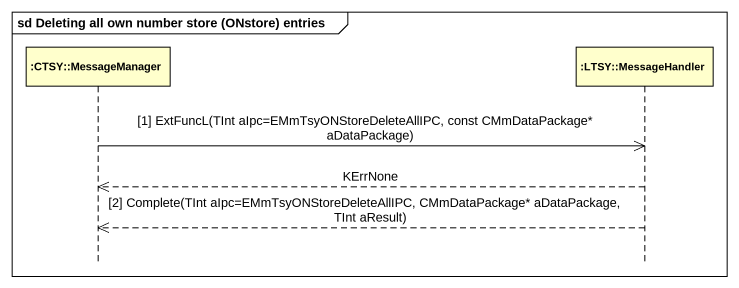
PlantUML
@startuml
mainframe sd Deleting all own number store (ONstore) entries
hide footbox
participant ":CTSY::MessageManager" as CTSY_MessageManager
participant ":LTSY::MessageHandler" as LTSY_MessageHandler

CTSY_MessageManager ->> LTSY_MessageHandler : [1] ExtFuncL(TInt aIpc=EMmTsyONStoreDeleteAllIPC, const CMmDataPackage* aDataPackage)
LTSY_MessageHandler -->> CTSY_MessageManager : KErrNone
LTSY_MessageHandler -->> CTSY_MessageManager : [2] Complete(TInt aIpc=EMmTsyONStoreDeleteAllIPC, CMmDataPackage* aDataPackage, TInt aResult)
@enduml
